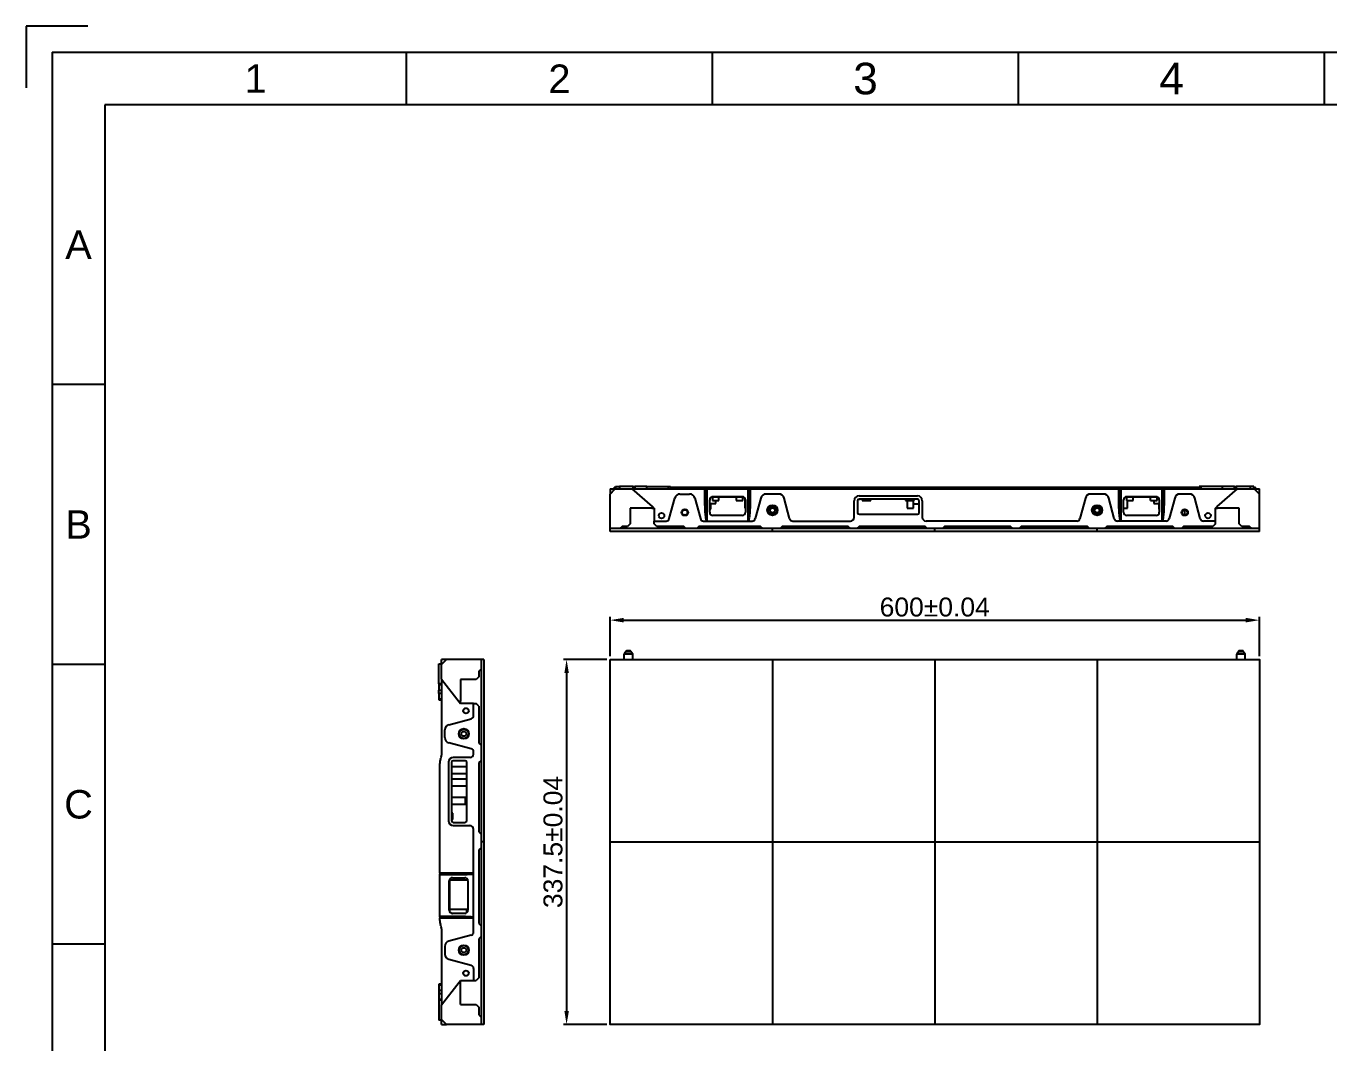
# Model space of a CAD drawing. Header units: millimetres. Extents: x 5415 to 11208, y 1449 to 3485.
# Drawn here: x 5415 to 6619, y 2353 to 3293 of the extents above; entities that cross this region are included whole.
import ezdxf
from ezdxf.enums import TextEntityAlignment as Align

# ---------------------------------------------------------------- set-up
doc = ezdxf.new("R2010")
doc.units = ezdxf.units.MM
doc.styles.get("Standard").update_dxf_attribs({"font": 'arial.ttf'})
doc.dimstyles.new('UDM_1-5', dxfattribs={"dimscale": 5, "dimtxt": 3.5, "dimasz": 2.5, "dimexe": 0.6, "dimexo": 0.6, "dimtad": 1, "dimtoh": 1, "dimzin": 9, "dimdsep": 46, "dimtxsty": 'Standard', "dimcen": 2.5, "dimazin": 2, "dimtfac": 1, "dimtmove": 0, "dimatfit": 3, "dimfxl": 1})

# ---------------------------------------------------------------- blocks, each defined once
blk = doc.blocks.new('*D4')
at = {"color": 2, "lineweight": -2}
for p, q in [((5954.8, 2710.6), (5954.8, 2746.9)), ((6554.8, 2710.6), (6554.8, 2746.9)), ((5967.3, 2743.9), (6542.3, 2743.9))]:
    blk.add_line(p, q, dxfattribs=at)
at = {"color": 2}
for points in [[(5967.3, 2746), (5967.3, 2741.8), (5954.8, 2743.9)], [(6542.3, 2746), (6542.3, 2741.8), (6554.8, 2743.9)]]:
    blk.add_solid(points, dxfattribs=at)
at = {"layer": 'Defpoints', "color": 0}
for p in [(6554.8, 2743.9), (5954.8, 2707.6), (6554.8, 2707.6)]:
    blk.add_point(p, dxfattribs=at)
at = {"color": 2, "insert": (6254.8, 2755.9), "char_height": 17.5, "attachment_point": 5}
blk.add_mtext('600±0.04', dxfattribs=at)
blk = doc.blocks.new('*D5')
at = {"color": 2, "lineweight": -2}
for p, q in [((5951.8, 2707.6), (5911.6, 2707.6)), ((5914.6, 2695.1), (5914.6, 2382.6)), ((5951.8, 2370.1), (5911.6, 2370.1))]:
    blk.add_line(p, q, dxfattribs=at)
at = {"color": 2}
for points in [[(5912.6, 2695.1), (5916.7, 2695.1), (5914.6, 2707.6)], [(5912.6, 2382.6), (5916.7, 2382.6), (5914.6, 2370.1)]]:
    blk.add_solid(points, dxfattribs=at)
at = {"layer": 'Defpoints', "color": 0}
for p in [(5954.8, 2707.6), (5914.6, 2370.1), (5954.8, 2370.1)]:
    blk.add_point(p, dxfattribs=at)
at = {"color": 2, "insert": (5902.1, 2538.9), "char_height": 17.5, "attachment_point": 5, "rotation": 90}
blk.add_mtext('337.5{\\fArial|b0|i0|c0|p34;±0.04}', dxfattribs=at)

msp = doc.modelspace()

# ---------------------------------------------------------------- linework, layer by layer
for p, q in [((5415.09575, 3292.93103), (5415.09575, 3235.78817)), ((5472.23861, 3292.93103), (5415.09575, 3292.93103)), ((5439.33818, 3268.68861), (5439.33818, 1620.20376)), ((5439.33818, 3268.68861), (7790.85333, 3268.68861)), ((5766.61091, 3220.20376), (5766.61091, 3268.68861)), ((6049.43919, 3220.20376), (6049.43919, 3268.68861)), ((6332.26747, 3220.20376), (6332.26747, 3268.68861)), ((6615.09575, 3220.20376), (6615.09575, 3268.68861)), ((7742.36848, 3220.20376), (5487.82303, 3220.20376)), ((5487.82303, 3220.20376), (5487.82303, 1668.68861)), ((5487.82303, 2961.6179), (5439.33818, 2961.6179)), ((5487.82303, 2703.03204), (5439.33818, 2703.03204)), ((6104.84029, 2707.64177), (6104.84029, 2370.14177)), ((6254.84029, 2707.64177), (6254.84029, 2370.14177)), ((6404.84029, 2707.64177), (6404.84029, 2370.14177)), ((5954.84029, 2538.89177), (6554.84029, 2538.89177)), ((5487.82303, 2444.44618), (5439.33818, 2444.44618))]:
    msp.add_line(p, q)
at = {"color": 7, "linetype": 'Continuous', "lineweight": 25}
for p, q in [((5958.4387, 2865.16304), (5958.50629, 2865.93554)), ((5958.56994, 2866.66304), (5958.50629, 2865.93554)), ((5958.50629, 2865.93554), (5959.84029, 2865.93554)), ((5958.56994, 2866.66304), (5959.84029, 2866.66304)), ((5959.84029, 2867.46304), (5959.84029, 2865.16304)), ((5959.84029, 2867.46304), (5963.51573, 2867.46304)), ((5963.51573, 2867.46304), (5963.51573, 2865.16304)), ((5976.16484, 2867.46304), (5963.51573, 2867.46304)), ((5976.16484, 2865.16304), (5976.16484, 2867.46304)), ((5976.16484, 2867.46304), (5977.74716, 2867.46304)), ((5977.74716, 2867.46304), (5977.74716, 2865.16304)), ((5988.79523, 2867.46304), (5977.74716, 2867.46304)), ((5988.79523, 2865.16304), (5988.79523, 2867.46304)), ((5988.79523, 2867.46304), (6008.52837, 2867.46304)), ((6008.52837, 2867.46304), (6008.52837, 2865.16304)), ((6008.52837, 2867.46304), (6010.64969, 2867.46304)), ((6010.64969, 2867.46304), (6010.64969, 2865.16304)), ((6010.64969, 2866.66304), (6499.03089, 2866.66304)), ((6010.64969, 2865.93554), (6499.03089, 2865.93554)), ((6501.15221, 2867.46304), (6499.03089, 2867.46304)), ((6499.03089, 2867.46304), (6499.03089, 2865.16304)), ((6501.15221, 2865.16304), (6501.15221, 2867.46304)), ((6520.88535, 2867.46304), (6501.15221, 2867.46304)), ((6520.88535, 2865.16304), (6520.88535, 2867.46304)), ((6531.93342, 2867.46304), (6520.88535, 2867.46304)), ((6531.93342, 2865.16304), (6531.93342, 2867.46304)), ((6531.93342, 2867.46304), (6533.51573, 2867.46304)), ((6533.51573, 2867.46304), (6533.51573, 2865.16304)), ((6546.16484, 2867.46304), (6533.51573, 2867.46304)), ((6546.16484, 2867.46304), (6546.16484, 2865.16304)), ((6549.84029, 2867.46304), (6546.16484, 2867.46304)), ((6549.84029, 2865.16304), (6549.84029, 2867.46304)), ((6549.84029, 2866.66304), (6551.11064, 2866.66304)), ((6549.84029, 2865.93554), (6551.17429, 2865.93554)), ((6551.17429, 2865.93554), (6551.11064, 2866.66304)), ((6551.17429, 2865.93554), (6551.24188, 2865.16304)), ((5954.84029, 2860.46304), (5959.54029, 2865.16304)), ((5954.84029, 2865.16304), (5954.84029, 2860.46304)), ((5954.84029, 2865.16304), (5959.54029, 2865.16304)), ((5954.84029, 2828.46304), (5954.84029, 2860.46304)), ((5959.54029, 2865.16304), (5975.18446, 2865.16304)), ((5993.98265, 2848.77721), (5975.18446, 2865.16304)), ((5975.18446, 2865.16304), (6042.34029, 2865.16304)), ((6009.43609, 2837.68659), (6014.54602, 2856.75714)), ((6019.37565, 2860.46304), (6028.30492, 2860.46304)), ((6033.13455, 2856.75714), (6038.24449, 2837.68659)), ((6042.34029, 2858.27965), (6042.34029, 2865.16304)), ((6043.34029, 2865.16304), (6042.34029, 2865.16304)), ((6043.34029, 2865.16304), (6044.34029, 2865.16304)), ((6043.34029, 2858.1925), (6043.34029, 2865.16304)), ((6044.34029, 2865.16304), (6044.34029, 2835.50604)), ((6044.34029, 2865.16304), (6082.34029, 2865.16304)), ((6046.84029, 2843.61874), (6046.84029, 2854.98729)), ((6049.34029, 2857.73654), (6049.34029, 2854.46304)), ((6049.34029, 2854.46304), (6055.34029, 2854.46304)), ((6049.84029, 2857.953), (6076.84029, 2857.953)), ((6049.84029, 2857.77802), (6049.84029, 2857.953)), ((6076.84029, 2857.77802), (6049.84029, 2857.77802)), ((6052.52029, 2851.66304), (6052.52029, 2854.46304)), ((6055.34029, 2854.46304), (6055.34029, 2857.77802)), ((6071.34029, 2857.77802), (6071.34029, 2854.46304)), ((6071.34029, 2854.46304), (6077.34029, 2854.46304)), ((6076.84029, 2857.77802), (6076.84029, 2857.953)), ((6077.34029, 2854.46304), (6077.34029, 2857.73654)), ((6079.34029, 2856.45167), (6079.34029, 2847.46304)), ((6079.84029, 2854.98729), (6079.84029, 2843.61874)), ((6082.34029, 2835.50604), (6082.34029, 2865.16304)), ((6082.34029, 2865.16304), (6083.34029, 2865.16304)), ((6083.34029, 2865.16304), (6083.34029, 2858.1925)), ((6084.34029, 2865.16304), (6083.34029, 2865.16304)), ((6084.34029, 2865.16304), (6084.34029, 2858.27965)), ((6084.34029, 2865.16304), (6424.84029, 2865.16304)), ((6094.04602, 2856.75714), (6088.93609, 2837.68659)), ((6110.80492, 2860.46304), (6098.87565, 2860.46304)), ((6120.74449, 2837.68659), (6115.63455, 2856.75714)), ((6180.34029, 2838.96304), (6180.34029, 2854.21304)), ((6183.34029, 2854.21304), (6183.34029, 2843.21304)), ((6185.84029, 2855.46304), (6184.01113, 2855.46304)), ((6184.84029, 2858.71304), (6238.84029, 2858.71304)), ((6238.84029, 2855.71304), (6184.84029, 2855.71304)), ((6185.84029, 2855.46304), (6185.84029, 2855.71304)), ((6187.84029, 2855.71304), (6187.84029, 2854.46304)), ((6187.84029, 2854.46304), (6195.84029, 2854.46304)), ((6195.84029, 2854.46304), (6195.84029, 2855.71304)), ((6227.84029, 2855.71304), (6227.84029, 2854.46304)), ((6227.84029, 2854.46304), (6235.84029, 2854.46304)), ((6229.34029, 2854.46304), (6229.34029, 2847.46304)), ((6235.06747, 2851.46304), (6235.06747, 2854.46304)), ((6235.84029, 2854.46304), (6235.84029, 2855.71304)), ((6240.34029, 2843.21304), (6240.34029, 2854.21304)), ((6243.34029, 2854.21304), (6243.34029, 2838.96304)), ((6394.04602, 2856.75714), (6388.93609, 2837.68659)), ((6410.80492, 2860.46304), (6398.87565, 2860.46304)), ((6420.74449, 2837.68659), (6415.63455, 2856.75714)), ((6424.84029, 2858.27965), (6424.84029, 2865.16304)), ((6425.84029, 2865.16304), (6424.84029, 2865.16304)), ((6425.84029, 2865.16304), (6426.84029, 2865.16304)), ((6425.84029, 2858.1925), (6425.84029, 2865.16304)), ((6426.84029, 2865.16304), (6426.84029, 2835.50604)), ((6426.84029, 2865.16304), (6464.84029, 2865.16304)), ((6429.34029, 2843.61874), (6429.34029, 2854.98729)), ((6432.34029, 2857.953), (6459.34029, 2857.953)), ((6432.34029, 2857.77802), (6432.34029, 2857.953)), ((6459.34029, 2857.77802), (6432.34029, 2857.77802)), ((6432.34029, 2854.46304), (6432.34029, 2857.77802)), ((6432.34029, 2854.46304), (6438.34029, 2854.46304)), ((6432.84029, 2847.46304), (6432.84029, 2854.46304)), ((6438.34029, 2854.46304), (6438.34029, 2857.77802)), ((6454.34029, 2854.46304), (6454.34029, 2857.77802)), ((6454.34029, 2854.46304), (6460.34029, 2854.46304)), ((6457.16029, 2854.46304), (6457.16029, 2851.66304)), ((6459.34029, 2857.77802), (6459.34029, 2857.953)), ((6460.34029, 2854.46304), (6460.34029, 2857.60841)), ((6462.34029, 2854.98729), (6462.34029, 2843.61874)), ((6464.84029, 2835.50604), (6464.84029, 2865.16304)), ((6464.84029, 2865.16304), (6465.84029, 2865.16304)), ((6465.84029, 2865.16304), (6465.84029, 2858.1925)), ((6466.84029, 2865.16304), (6465.84029, 2865.16304)), ((6466.84029, 2865.16304), (6466.84029, 2858.27965)), ((6466.84029, 2865.16304), (6534.49612, 2865.16304)), ((6476.54602, 2856.75714), (6471.43609, 2837.68659)), ((6490.30492, 2860.46304), (6481.37565, 2860.46304)), ((6500.24449, 2837.68659), (6495.13455, 2856.75714)), ((6515.69793, 2848.77721), (6534.49612, 2865.16304)), ((6534.49612, 2865.16304), (6550.14029, 2865.16304)), ((6550.14029, 2865.16304), (6554.84029, 2860.46304)), ((6550.14029, 2865.16304), (6554.84029, 2865.16304)), ((6554.84029, 2860.46304), (6554.84029, 2865.16304)), ((6554.84029, 2828.46304), (6554.84029, 2860.46304)), ((5993.49029, 2847.46304), (5973.49029, 2847.46304)), ((5973.49029, 2847.46304), (5973.49029, 2832.96304)), ((5993.98265, 2848.77721), (5993.49029, 2847.46304)), ((5993.49029, 2847.46304), (5995.49029, 2847.46304)), ((5995.49029, 2847.46304), (5993.98265, 2848.77721)), ((5995.49029, 2847.46304), (5995.49029, 2835.46304)), ((6046.84029, 2851.66304), (6052.52029, 2851.66304)), ((6046.84029, 2846.56304), (6047.84029, 2846.56304)), ((6047.84029, 2846.56304), (6047.84029, 2851.66304)), ((6079.34029, 2847.46304), (6079.84029, 2847.46304)), ((6184.84029, 2841.71304), (6238.84029, 2841.71304)), ((6229.34029, 2847.46304), (6235.34029, 2847.46304)), ((6235.06747, 2851.46304), (6240.34029, 2851.46304)), ((6235.34029, 2847.46304), (6235.34029, 2851.46304)), ((6429.34029, 2847.46304), (6432.84029, 2847.46304)), ((6457.16029, 2851.66304), (6462.34029, 2851.66304)), ((6461.84029, 2851.66304), (6461.84029, 2846.56304)), ((6461.84029, 2846.56304), (6462.34029, 2846.56304)), ((6485.62629, 2845.95387), (6485.62629, 2841.56304)), ((6485.62629, 2841.56304), (6487.4651, 2841.56304)), ((6514.19029, 2847.46304), (6515.69793, 2848.77721)), ((6514.19029, 2847.46304), (6516.19029, 2847.46304)), ((6514.19029, 2835.46304), (6514.19029, 2847.46304)), ((6516.19029, 2847.46304), (6515.69793, 2848.77721)), ((6536.19029, 2847.46304), (6516.19029, 2847.46304)), ((6536.19029, 2832.96304), (6536.19029, 2847.46304)), ((5965.84029, 2830.46304), (5963.84029, 2828.46304)), ((5970.99029, 2830.46304), (5965.84029, 2830.46304)), ((5973.49029, 2832.96304), (5970.99029, 2830.46304)), ((5995.49029, 2832.96304), (5995.49029, 2835.46304)), ((5995.49029, 2835.46304), (6006.53831, 2835.46304)), ((5997.99029, 2830.46304), (5995.49029, 2832.96304)), ((6022.84029, 2830.46304), (5997.99029, 2830.46304)), ((6024.84029, 2828.46304), (6022.84029, 2830.46304)), ((6036.84029, 2830.46304), (6034.84029, 2828.46304)), ((6093.84029, 2830.46304), (6036.84029, 2830.46304)), ((6041.14227, 2835.46304), (6086.03831, 2835.46304)), ((6076.84029, 2840.65303), (6049.84029, 2840.65303)), ((6095.84029, 2828.46304), (6093.84029, 2830.46304)), ((6113.84029, 2830.46304), (6111.84029, 2828.46304)), ((6174.84029, 2830.46304), (6113.84029, 2830.46304)), ((6123.64227, 2835.46304), (6176.84029, 2835.46304)), ((6176.84029, 2828.46304), (6174.84029, 2830.46304)), ((6184.84029, 2830.46304), (6182.84029, 2828.46304)), ((6245.84029, 2830.46304), (6184.84029, 2830.46304)), ((6247.84029, 2828.46304), (6245.84029, 2830.46304)), ((6386.03831, 2835.46304), (6246.84029, 2835.46304)), ((6263.84029, 2830.46304), (6261.84029, 2828.46304)), ((6324.84029, 2830.46304), (6263.84029, 2830.46304)), ((6326.84029, 2828.46304), (6324.84029, 2830.46304)), ((6334.84029, 2830.46304), (6332.84029, 2828.46304)), ((6395.84029, 2830.46304), (6334.84029, 2830.46304)), ((6397.84029, 2828.46304), (6395.84029, 2830.46304)), ((6413.84029, 2830.46304), (6411.84029, 2828.46304)), ((6474.84029, 2830.46304), (6413.84029, 2830.46304)), ((6468.53831, 2835.46304), (6423.64227, 2835.46304)), ((6459.34029, 2840.65303), (6432.34029, 2840.65303)), ((6476.84029, 2828.46304), (6474.84029, 2830.46304)), ((6484.84029, 2830.46304), (6482.84029, 2828.46304)), ((6511.69029, 2830.46304), (6484.84029, 2830.46304)), ((6514.19029, 2835.46304), (6503.14227, 2835.46304)), ((6514.19029, 2832.96304), (6511.69029, 2830.46304)), ((6514.19029, 2832.96304), (6514.19029, 2835.46304)), ((6538.69029, 2830.46304), (6536.19029, 2832.96304)), ((6545.84029, 2830.46304), (6538.69029, 2830.46304)), ((6547.84029, 2828.46304), (6545.84029, 2830.46304)), ((6104.84029, 2828.46304), (5954.84029, 2828.46304)), ((5954.84029, 2825.86304), (5954.84029, 2828.46304)), ((5963.84029, 2828.46304), (5954.84029, 2828.46304)), ((6104.84029, 2825.86304), (5954.84029, 2825.86304)), ((6034.84029, 2828.46304), (6024.84029, 2828.46304)), ((6111.84029, 2828.46304), (6095.84029, 2828.46304)), ((6104.84029, 2825.86304), (6104.84029, 2828.46304)), ((6254.84029, 2828.46304), (6104.84029, 2828.46304)), ((6254.84029, 2825.86304), (6104.84029, 2825.86304)), ((6182.84029, 2828.46304), (6176.84029, 2828.46304)), ((6261.84029, 2828.46304), (6247.84029, 2828.46304)), ((6254.84029, 2825.86304), (6254.84029, 2828.46304)), ((6404.84029, 2828.46304), (6254.84029, 2828.46304)), ((6404.84029, 2825.86304), (6254.84029, 2825.86304)), ((6332.84029, 2828.46304), (6326.84029, 2828.46304)), ((6411.84029, 2828.46304), (6397.84029, 2828.46304)), ((6554.84029, 2828.46304), (6404.84029, 2828.46304)), ((6404.84029, 2825.86304), (6404.84029, 2828.46304)), ((6554.84029, 2825.86304), (6404.84029, 2825.86304)), ((6482.84029, 2828.46304), (6476.84029, 2828.46304)), ((6554.84029, 2828.46304), (6547.84029, 2828.46304)), ((6554.84029, 2825.86304), (6554.84029, 2828.46304)), ((5796.63245, 2703.45116), (5798.93245, 2703.45116)), ((5796.63245, 2684.89177), (5796.63245, 2703.45116)), ((5798.93245, 2702.94177), (5803.63245, 2707.64177)), ((5803.63245, 2707.64177), (5798.93245, 2707.64177)), ((5798.93245, 2702.94177), (5798.93245, 2707.64177)), ((5798.93245, 2689.39601), (5798.93245, 2702.94177)), ((5835.63245, 2707.64177), (5803.63245, 2707.64177)), ((5835.63245, 2698.64177), (5833.63245, 2696.64177)), ((5838.23245, 2707.64177), (5835.63245, 2707.64177)), ((5835.63245, 2707.64177), (5835.63245, 2538.89177)), ((5835.63245, 2707.64177), (5835.63245, 2698.64177)), ((5838.23245, 2707.64177), (5838.23245, 2538.89177)), ((5798.93245, 2689.39601), (5815.39262, 2668.56111)), ((5798.93245, 2689.39601), (5798.93245, 2619.15959)), ((5831.13245, 2688.99177), (5816.63245, 2688.99177)), ((5816.63245, 2688.99177), (5816.63245, 2668.99177)), ((5833.63245, 2691.49177), (5831.13245, 2688.99177)), ((5833.63245, 2696.64177), (5833.63245, 2691.49177)), ((5798.93245, 2684.89177), (5796.63245, 2684.89177)), ((5796.63245, 2684.89177), (5796.63245, 2684.14177)), ((5798.93245, 2684.14177), (5796.63245, 2684.14177)), ((5796.63245, 2684.14177), (5796.63245, 2679.14177)), ((5796.63245, 2676.14177), (5796.63245, 2679.14177)), ((5796.63245, 2679.14177), (5798.93245, 2679.14177)), ((5798.93245, 2676.14177), (5796.63245, 2676.14177)), ((5796.63245, 2676.14177), (5796.63245, 2671.14177)), ((5796.63245, 2671.14177), (5798.93245, 2671.14177)), ((5796.63245, 2671.14177), (5796.63245, 2670.39177)), ((5796.63245, 2670.39177), (5798.93245, 2670.39177)), ((5816.63245, 2668.99177), (5815.39262, 2668.56111)), ((5815.39262, 2668.56111), (5816.63245, 2666.99177)), ((5816.63245, 2666.99177), (5816.63245, 2668.99177)), ((5828.63245, 2666.99177), (5816.63245, 2666.99177)), ((5828.63245, 2655.69375), (5828.63245, 2666.99177)), ((5828.63245, 2666.99177), (5831.13245, 2666.99177)), ((5833.63245, 2664.49177), (5831.13245, 2666.99177)), ((5833.63245, 2664.49177), (5833.63245, 2630.26677)), ((5805.83835, 2647.28411), (5826.40891, 2652.79597)), ((5802.13245, 2635.32905), (5802.13245, 2642.45448)), ((5826.40891, 2624.98756), (5805.83835, 2630.49942)), ((5833.63245, 2630.26677), (5835.63245, 2628.26677)), ((5835.63245, 2628.26677), (5835.63245, 2614.26677)), ((5825.63245, 2617.01677), (5809.88245, 2617.01677)), ((5820.88245, 2614.01677), (5809.88245, 2614.01677)), ((5828.63245, 2620.01677), (5828.63245, 2622.08978)), ((5835.63245, 2614.26677), (5833.63245, 2612.26677)), ((5797.43245, 2510.39177), (5797.43245, 2611.56025)), ((5805.38245, 2612.51677), (5805.38245, 2558.51677)), ((5808.38245, 2612.51677), (5808.38245, 2558.51677)), ((5822.38245, 2608.27177), (5808.38245, 2608.27177)), ((5808.38245, 2602.27177), (5822.38245, 2602.27177)), ((5822.38245, 2558.51677), (5822.38245, 2612.51677)), ((5833.63245, 2612.26677), (5833.63245, 2548.26677)), ((5822.38245, 2596.89177), (5808.38245, 2596.89177)), ((5808.38245, 2590.89177), (5822.38245, 2590.89177)), ((5821.13245, 2579.89177), (5808.38245, 2579.89177)), ((5821.13245, 2576.89177), (5821.13245, 2579.89177)), ((5822.38245, 2578.49177), (5821.13245, 2578.49177)), ((5821.13245, 2573.89177), (5821.13245, 2576.89177)), ((5808.38245, 2573.89177), (5821.13245, 2573.89177)), ((5809.63245, 2565.64177), (5808.38245, 2565.64177)), ((5809.63245, 2559.64177), (5809.63245, 2565.64177)), ((5821.13245, 2575.29177), (5822.38245, 2575.29177)), ((5808.38245, 2559.64177), (5809.63245, 2559.64177)), ((5809.88245, 2557.01677), (5820.88245, 2557.01677)), ((5809.88245, 2554.01677), (5825.13245, 2554.01677)), ((5828.63245, 2455.69375), (5828.63245, 2550.51677)), ((5833.63245, 2548.26677), (5835.63245, 2546.26677)), ((5835.63245, 2546.26677), (5835.63245, 2533.51677)), ((5835.63245, 2533.51677), (5833.63245, 2531.51677)), ((5833.63245, 2531.51677), (5833.63245, 2463.51677)), ((5835.63245, 2532.89177), (5834.99635, 2532.88066)), ((5838.23245, 2538.89177), (5835.63245, 2538.89177)), ((5835.63245, 2538.89177), (5835.63245, 2370.14177)), ((5838.23245, 2538.89177), (5838.23245, 2370.14177)), ((5797.43245, 2510.39177), (5828.63245, 2510.39177)), ((5797.43245, 2510.39177), (5797.43245, 2509.39177)), ((5797.43245, 2509.39177), (5811.5312, 2509.39177)), ((5797.43245, 2508.39177), (5797.43245, 2509.39177)), ((5797.43245, 2470.39177), (5797.43245, 2508.39177)), ((5811.70485, 2508.39177), (5797.43245, 2508.39177)), ((5809.1082, 2505.89177), (5820.47675, 2505.89177)), ((5811.5312, 2509.39177), (5828.63245, 2509.73469)), ((5822.53245, 2504.01677), (5822.53245, 2505.05413)), ((5806.14249, 2475.89177), (5806.14249, 2502.89177)), ((5806.31747, 2502.89177), (5806.14249, 2502.89177)), ((5806.31747, 2502.89177), (5806.31747, 2475.89177)), ((5806.53389, 2504.01677), (5822.53245, 2504.01677)), ((5823.44246, 2502.89177), (5823.44246, 2475.89177)), ((5797.43245, 2470.39177), (5811.70485, 2470.39177)), ((5797.43245, 2469.39177), (5797.43245, 2470.39177)), ((5797.43245, 2469.39177), (5797.43245, 2468.39177)), ((5811.5312, 2469.39177), (5797.43245, 2469.39177)), ((5797.43245, 2466.22328), (5797.43245, 2468.39177)), ((5828.63245, 2468.39177), (5797.43245, 2468.39177)), ((5806.31747, 2475.89177), (5806.14249, 2475.89177)), ((5822.53245, 2476.51677), (5806.31747, 2476.51677)), ((5820.47675, 2472.89177), (5809.1082, 2472.89177)), ((5828.63245, 2469.04884), (5811.5312, 2469.39177)), ((5822.53245, 2473.7294), (5822.53245, 2476.51677)), ((5798.93245, 2458.62394), (5798.93245, 2388.38752)), ((5833.63245, 2463.51677), (5835.63245, 2461.51677)), ((5835.63245, 2461.51677), (5835.63245, 2451.51677)), ((5826.40891, 2452.79597), (5805.83835, 2447.28411)), ((5835.63245, 2451.51677), (5833.63245, 2449.51677)), ((5833.63245, 2449.51677), (5833.63245, 2413.29177)), ((5835.63245, 2451.01677), (5835.13245, 2451.01677)), ((5802.13245, 2442.45448), (5802.13245, 2435.32905)), ((5805.83835, 2430.49942), (5826.40891, 2424.98756)), ((5828.63245, 2422.08978), (5828.63245, 2410.79177)), ((5798.93245, 2388.38752), (5815.39262, 2409.22242)), ((5815.39262, 2409.22242), (5816.63245, 2410.79177)), ((5815.39262, 2409.22242), (5816.63245, 2408.79177)), ((5816.63245, 2408.79177), (5816.63245, 2410.79177)), ((5816.63245, 2410.79177), (5828.63245, 2410.79177)), ((5816.63245, 2388.79177), (5816.63245, 2408.79177)), ((5828.63245, 2410.79177), (5831.13245, 2410.79177)), ((5833.63245, 2413.29177), (5831.13245, 2410.79177)), ((5798.93245, 2407.39177), (5796.63245, 2407.39177)), ((5796.63245, 2407.39177), (5796.63245, 2406.64177)), ((5798.93245, 2406.64177), (5796.63245, 2406.64177)), ((5796.63245, 2406.64177), (5796.63245, 2401.64177)), ((5798.93245, 2401.64177), (5796.63245, 2401.64177)), ((5796.63245, 2401.64177), (5796.63245, 2398.64177)), ((5798.93245, 2398.64177), (5796.63245, 2398.64177)), ((5796.63245, 2398.64177), (5796.63245, 2393.64177)), ((5796.63245, 2393.64177), (5798.93245, 2393.64177)), ((5796.63245, 2393.64177), (5796.63245, 2392.89177)), ((5796.63245, 2392.89177), (5798.93245, 2392.89177)), ((5796.63245, 2392.89177), (5796.63245, 2374.33237)), ((5798.93245, 2374.84177), (5798.93245, 2388.38752)), ((5816.63245, 2388.79177), (5831.13245, 2388.79177)), ((5831.13245, 2388.79177), (5833.63245, 2386.29177)), ((5833.63245, 2386.29177), (5833.63245, 2379.14177)), ((5798.93245, 2374.33237), (5796.63245, 2374.33237)), ((5798.93245, 2370.14177), (5798.93245, 2374.84177)), ((5803.63245, 2370.14177), (5798.93245, 2374.84177)), ((5833.63245, 2379.14177), (5835.63245, 2377.14177)), ((5835.63245, 2377.14177), (5835.63245, 2370.14177)), ((5798.93245, 2370.14177), (5803.63245, 2370.14177)), ((5835.63245, 2370.14177), (5803.63245, 2370.14177)), ((5838.23245, 2370.14177), (5835.63245, 2370.14177))]:
    msp.add_line(p, q, dxfattribs=at)
at = {"color": 7, "linetype": 'Continuous'}
for p, q in [((5967.84029, 2707.64177), (5967.84029, 2712.54547)), ((5975.84029, 2712.54547), (5967.84029, 2712.54547)), ((5969.71457, 2715.32746), (5967.87605, 2712.73117)), ((5975.80453, 2712.73117), (5967.87605, 2712.73117)), ((5969.71457, 2715.32746), (5973.96601, 2715.32746)), ((5973.50177, 2715.64177), (5970.17881, 2715.64177)), ((5973.96601, 2715.32746), (5975.80453, 2712.73117)), ((5975.84029, 2707.64177), (5975.84029, 2712.54547)), ((6533.84029, 2707.64177), (6533.84029, 2712.54547)), ((6541.84029, 2712.54547), (6533.84029, 2712.54547)), ((6535.71457, 2715.32746), (6533.87605, 2712.73117)), ((6541.80453, 2712.73117), (6533.87605, 2712.73117)), ((6535.71457, 2715.32746), (6539.96601, 2715.32746)), ((6539.50177, 2715.64177), (6536.17881, 2715.64177)), ((6539.96601, 2715.32746), (6541.80453, 2712.73117)), ((6541.84029, 2707.64177), (6541.84029, 2712.54547)), ((5967.84032, 2707.64177), (5975.84026, 2707.64177)), ((6533.84032, 2707.64177), (6541.84026, 2707.64177))]:
    msp.add_line(p, q, dxfattribs=at)
msp.add_lwpolyline([(5954.84029, 2707.64177), (6554.84029, 2707.64177), (6554.84029, 2370.14177), (5954.84029, 2370.14177)], close=True)
at = {"color": 7, "linetype": 'Continuous', "lineweight": 25}
for centre, radius in [((6002.34029, 2840.46304), 2.5), ((6023.84029, 2843.46304), 3), ((6023.84029, 2843.46304), 2.5), ((6104.84029, 2845.46304), 4.75), ((6104.84029, 2845.46304), 4.25), ((6104.84029, 2845.46304), 2.75), ((6104.84029, 2845.46304), 2.25), ((6404.84029, 2845.46304), 4.75), ((6404.84029, 2845.46304), 4.25), ((6404.84029, 2845.46304), 2.75), ((6404.84029, 2845.46304), 2.25), ((6485.84029, 2843.46304), 3), ((6485.84029, 2843.46304), 2.5), ((6507.34029, 2840.46304), 2.5), ((5821.63245, 2660.14177), 2.5), ((5819.63245, 2638.89177), 4.75), ((5819.63245, 2638.89177), 4.25), ((5819.63245, 2638.89177), 2.25), ((5819.63245, 2438.89177), 4.75), ((5819.63245, 2438.89177), 4.25), ((5819.63245, 2438.89177), 2.25), ((5821.63245, 2417.64177), 2.5)]:
    msp.add_circle(centre, radius, dxfattribs=at)
for centre, radius, start, end in [((6019.37565, 2855.46304), 5, 90, 165), ((6028.30492, 2855.46304), 5, 15, 90), ((6042.58839, 2855.34586), 2.94427, 75.20405518, 94.83380604), ((6084.09219, 2855.34586), 2.94427, 85.16619396, 104.79594482), ((6098.87565, 2855.46304), 5, 90, 165), ((6110.80492, 2855.46304), 5, 15, 90), ((6184.84029, 2854.21304), 4.5, 90, 180), ((6184.84029, 2854.21304), 1.5, 90, 180), ((6238.84029, 2854.21304), 4.5, 0, 90), ((6238.84029, 2854.21304), 1.5, 0, 90), ((6398.87565, 2855.46304), 5, 90, 165), ((6410.80492, 2855.46304), 5, 15, 90), ((6425.08839, 2855.34586), 2.94427, 75.20405518, 94.83380604), ((6466.59219, 2855.34586), 2.94427, 85.16619396, 104.79594482), ((6481.37565, 2855.46304), 5, 90, 165), ((6490.30492, 2855.46304), 5, 15, 90), ((6184.84029, 2843.21304), 1.5, 180, 270), ((6238.84029, 2843.21304), 1.5, 270, 0), ((6006.53831, 2838.46304), 3, 270, 345), ((6041.14227, 2838.46304), 3, 195, 270), ((6086.03831, 2838.46304), 3, 270, 345), ((6123.64227, 2838.46304), 3, 195, 270), ((6176.84029, 2838.96304), 3.5, 270, 0), ((6246.84029, 2838.96304), 3.5, 180, 270), ((6386.03831, 2838.46304), 3, 270, 345), ((6423.64227, 2838.46304), 3, 195, 270), ((6468.53831, 2838.46304), 3, 270, 345), ((6503.14227, 2838.46304), 3, 195, 270), ((5825.63245, 2655.69375), 3, 285, 0), ((5807.13245, 2642.45448), 5, 105, 180), ((5807.13245, 2635.32905), 5, 180, 255), ((5825.63245, 2622.08978), 3, 0, 75), ((5807.13245, 2611.56025), 9.7, 157.66835499, 180), ((5788.63245, 2619.15959), 10.3, 337.66835499, 0), ((5809.88245, 2612.51677), 4.5, 90, 180), ((5809.88245, 2612.51677), 1.5, 90, 180), ((5820.88245, 2612.51677), 1.5, 0, 90), ((5825.63245, 2620.01677), 3, 270, 0), ((5809.88245, 2558.51677), 4.5, 180, 270), ((5809.88245, 2558.51677), 1.5, 180, 270), ((5820.88245, 2558.51677), 1.5, 270, 0), ((5825.13245, 2550.51677), 3.5, 0, 90), ((5810.13492, 2508.63423), 1.58854, 351.22053905, 28.48161318), ((5810.13492, 2470.1493), 1.58854, 331.51838682, 8.77946095), ((5807.13245, 2466.22328), 9.7, 180, 202.33164501), ((5788.63245, 2458.62394), 10.3, 0, 22.33164501), ((5807.13245, 2442.45448), 5, 105, 180), ((5825.63245, 2455.69375), 3, 285, 0), ((5807.13245, 2435.32905), 5, 180, 255), ((5825.63245, 2422.08978), 3, 0, 75)]:
    msp.add_arc(centre, radius, start, end, dxfattribs=at)
at = {"color": 7, "linetype": 'Continuous'}
for centre, start, end in [((5968.34029, 2712.54547), 158.19859051, 180), ((5970.17881, 2715.14177), 90, 158.19859051), ((5973.50177, 2715.14177), 21.80140949, 90), ((5975.34029, 2712.54547), 0, 21.80140949), ((6534.34029, 2712.54547), 158.19859051, 180), ((6536.17881, 2715.14177), 90, 158.19859051), ((6539.50177, 2715.14177), 21.80140949, 90), ((6541.34029, 2712.54547), 0, 21.80140949)]:
    msp.add_arc(centre, 0.5, start, end, dxfattribs=at)
at = {"color": 7, "linetype": 'Continuous', "lineweight": 25}
for centre, major_axis, start_param, end_param in [((6049.84029, 2854.98729), (3, 0), 1.5707963268, 3.1415926536), ((6049.84029, 2854.81231), (3, 0), 1.5707963268, 3.1415926536), ((6076.84029, 2854.98729), (3, 0), 0, 1.5707963268), ((6076.84029, 2854.81231), (3, 0), 0, 1.5707963268), ((6432.34029, 2854.98729), (3, 0), 1.5707963268, 3.1415926536), ((6432.34029, 2854.81231), (3, 0), 1.5707963268, 3.1415926536), ((6459.34029, 2854.98729), (3, 0), 0, 1.5707963268), ((6459.34029, 2854.81231), (3, 0), 0, 1.5707963268), ((6049.84029, 2843.61874), (3, 0), 3.1415926536, 4.7123889804), ((6076.84029, 2843.61874), (3, 0), 4.7123889804, 6.2831853072), ((6432.34029, 2843.61874), (3, 0), 3.1415926536, 4.7123889804), ((6459.34029, 2843.61874), (3, 0), 4.7123889804, 6.2831853072), ((5809.1082, 2502.89177), (0, 3), 0, 1.5707963268), ((5809.28318, 2502.89177), (0, 3), 0, 1.5707963268), ((5820.47675, 2502.89177), (0, 3), 4.7123889804, 6.2831853072), ((5809.1082, 2475.89177), (0, 3), 1.5707963268, 3.1415926536), ((5809.28318, 2475.89177), (0, 3), 1.5707963268, 3.1415926536), ((5820.47675, 2475.89177), (0, 3), 3.1415926536, 4.7123889804)]:
    msp.add_ellipse(centre, major_axis=major_axis, ratio=0.9885695586, start_param=start_param, end_param=end_param, dxfattribs=at)
for points, knots in [([(6044.21697, 2835.46304), (6044.18641, 2835.49021), (6044.09388, 2835.57244), (6043.97966, 2835.7827), (6043.82699, 2836.154), (6043.66671, 2836.72317), (6043.40993, 2837.92341), (6043.12978, 2839.9112), (6042.81018, 2843.23984), (6042.54875, 2847.61656), (6042.37244, 2852.83785), (6042.35108, 2856.45363), (6042.34029, 2858.27965)], [0, 0, 0, 0, 0.0052957232, 0.0160323551, 0.0305983713, 0.0577563386, 0.0928114686, 0.1906113048, 0.3190830139, 0.5286910843, 0.7619811914, 1, 1, 1, 1]), ([(6044.34029, 2835.50604), (6044.33636, 2835.50636), (6044.32824, 2835.50701), (6044.31138, 2835.51425), (6044.27803, 2835.54336), (6044.21006, 2835.67275), (6044.07761, 2836.19396), (6043.81013, 2838.37638), (6043.42612, 2845.8066), (6043.37736, 2852.84352), (6043.34029, 2858.1925)], [0, 0, 0, 0, 0.0005115299, 0.0010586295, 0.002363487, 0.0062206837, 0.0199480062, 0.0730082755, 0.295365423, 1, 1, 1, 1]), ([(6083.34029, 2858.1925), (6083.30322, 2852.84352), (6083.25446, 2845.8066), (6082.87045, 2838.37638), (6082.60297, 2836.19396), (6082.47052, 2835.67275), (6082.40255, 2835.54336), (6082.36919, 2835.51425), (6082.35234, 2835.50701), (6082.34421, 2835.50636), (6082.34029, 2835.50604)], [0, 0, 0, 0, 0.7046345634, 0.9269917065, 0.9800519684, 0.9937792938, 0.9976364972, 0.9989413612, 0.9994884652, 1, 1, 1, 1]), ([(6084.34029, 2858.27965), (6084.32946, 2856.45374), (6084.30801, 2852.83818), (6084.13234, 2847.61648), (6083.86907, 2843.24115), (6083.55349, 2839.90966), (6083.23525, 2837.72161), (6082.94612, 2836.37509), (6082.68995, 2835.75296), (6082.56419, 2835.55165), (6082.49431, 2835.4901), (6082.4636, 2835.46304)], [0, 0, 0, 0, 0.2380178374, 0.4713072547, 0.680945331, 0.8093917168, 0.9072262663, 0.9694007369, 0.9879405144, 0.9947001513, 1, 1, 1, 1]), ([(6426.71697, 2835.46304), (6426.68641, 2835.49021), (6426.59388, 2835.57244), (6426.47966, 2835.7827), (6426.32699, 2836.154), (6426.16671, 2836.72317), (6425.90993, 2837.92341), (6425.62978, 2839.9112), (6425.31018, 2843.23984), (6425.04875, 2847.61656), (6424.87244, 2852.83785), (6424.85108, 2856.45363), (6424.84029, 2858.27965)], [0, 0, 0, 0, 0.0052957232, 0.0160323551, 0.0305983713, 0.0577563386, 0.0928114686, 0.1906113047, 0.3190830139, 0.5286910841, 0.7619811912, 1, 1, 1, 1]), ([(6426.84029, 2835.50604), (6426.83636, 2835.50636), (6426.82824, 2835.50701), (6426.81138, 2835.51425), (6426.77803, 2835.54336), (6426.71006, 2835.67275), (6426.57761, 2836.19396), (6426.31013, 2838.37638), (6425.92612, 2845.8066), (6425.87736, 2852.84352), (6425.84029, 2858.1925)], [0, 0, 0, 0, 0.0005115299, 0.0010586295, 0.002363487, 0.0062206836, 0.0199480062, 0.0730082755, 0.2953654229, 1, 1, 1, 1]), ([(6465.84029, 2858.1925), (6465.80322, 2852.84352), (6465.75446, 2845.8066), (6465.37045, 2838.37638), (6465.10297, 2836.19396), (6464.97052, 2835.67275), (6464.90255, 2835.54336), (6464.86919, 2835.51425), (6464.85234, 2835.50701), (6464.84421, 2835.50636), (6464.84029, 2835.50604)], [0, 0, 0, 0, 0.70463456339, 0.92699170652, 0.98005196841, 0.99377929376, 0.99763649717, 0.99894136124, 0.99948846518, 1, 1, 1, 1]), ([(6466.84029, 2858.27965), (6466.82946, 2856.45374), (6466.80801, 2852.83818), (6466.63234, 2847.61648), (6466.36907, 2843.24115), (6466.05349, 2839.90966), (6465.73525, 2837.72161), (6465.44612, 2836.37509), (6465.18995, 2835.75296), (6465.06419, 2835.55165), (6464.99431, 2835.4901), (6464.9636, 2835.46304)], [0, 0, 0, 0, 0.2380178376, 0.4713072549, 0.680945331, 0.8093917167, 0.9072262663, 0.9694007369, 0.9879405144, 0.9947001513, 1, 1, 1, 1]), ([(5828.63245, 2509.06674), (5827.02408, 2508.93388), (5823.48169, 2508.64127), (5817.83463, 2508.43819), (5813.79966, 2508.40763), (5811.70485, 2508.39177)], [0, 0, 0, 0, 0.2856493934, 0.6291339205, 1, 1, 1, 1]), ([(5811.70485, 2470.39177), (5813.79957, 2470.3759), (5817.83448, 2470.34533), (5823.48154, 2470.14229), (5827.02402, 2469.84966), (5828.63245, 2469.71679)], [0, 0, 0, 0, 0.3708501157, 0.7143399837, 1, 1, 1, 1])]:
    msp.add_open_spline(points, degree=3, knots=knots, dxfattribs=at)

# ---------------------------------------------------------------- texts
for s, height, p in [('1', 26.28571, (5627.21697, 3244.44618)), ('2', 26.28571, (5908.02505, 3244.44618)), ('3', 29.20635, (6190.85333, 3244.44618)), ('4', 29.20635, (6473.68161, 3244.44618)), ('A', 26.28571, (5463.5806, 3090.91083)), ('B', 26.28571, (5463.5806, 2832.32497)), ('C', 26.28571, (5463.5806, 2573.73911))]:
    msp.add_text(s, height=height).set_placement(p, align=Align.MIDDLE)

# ---------------------------------------------------------------- dimensions: what is measured, and where the dimension line sits
dim = msp.add_linear_dim(base=(6554.84029, 2743.88608), p1=(5954.84029, 2707.64177), p2=(6554.84029, 2707.64177), text='<>±0.04', dimstyle='UDM_1-5')
dim.commit()
dim.dimension.update_dxf_attribs({"geometry": '*D4', "text_midpoint": (6254.84029, 2755.9461)})
dim = msp.add_linear_dim(base=(5914.63827, 2370.14177), p1=(5954.84029, 2707.64177), p2=(5954.84029, 2370.14177), angle=90, text='<>{\\fArial|b0|i0|c0|p34;±0.04}', dimstyle='UDM_1-5')
dim.commit()
dim.dimension.update_dxf_attribs({"geometry": '*D5', "text_midpoint": (5902.07891, 2538.89177)})

doc.saveas('drawing.dxf')
